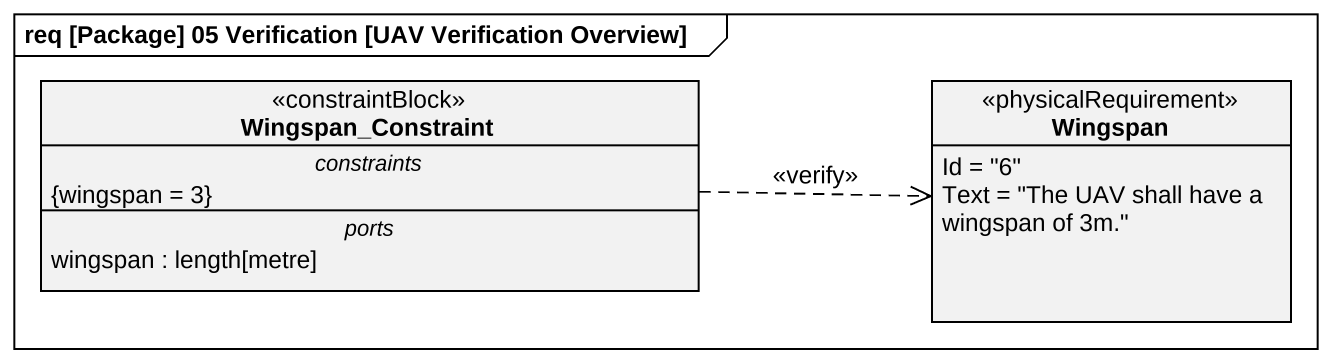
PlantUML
@startuml
mainframe req [Package] 05 Verification [UAV Verification Overview]
hide circle
hide empty members
class Wingspan_Constraint <<constraintBlock>> {
  -- constraints --
  {wingspan = 3}
  -- ports --
  wingspan : length[metre]
}
class Wingspan <<physicalRequirement>> {
  Id = "6"
  Text = "The UAV shall have a wingspan of 3m."
}
Wingspan_Constraint .right.> Wingspan : <<verify>>
@enduml
